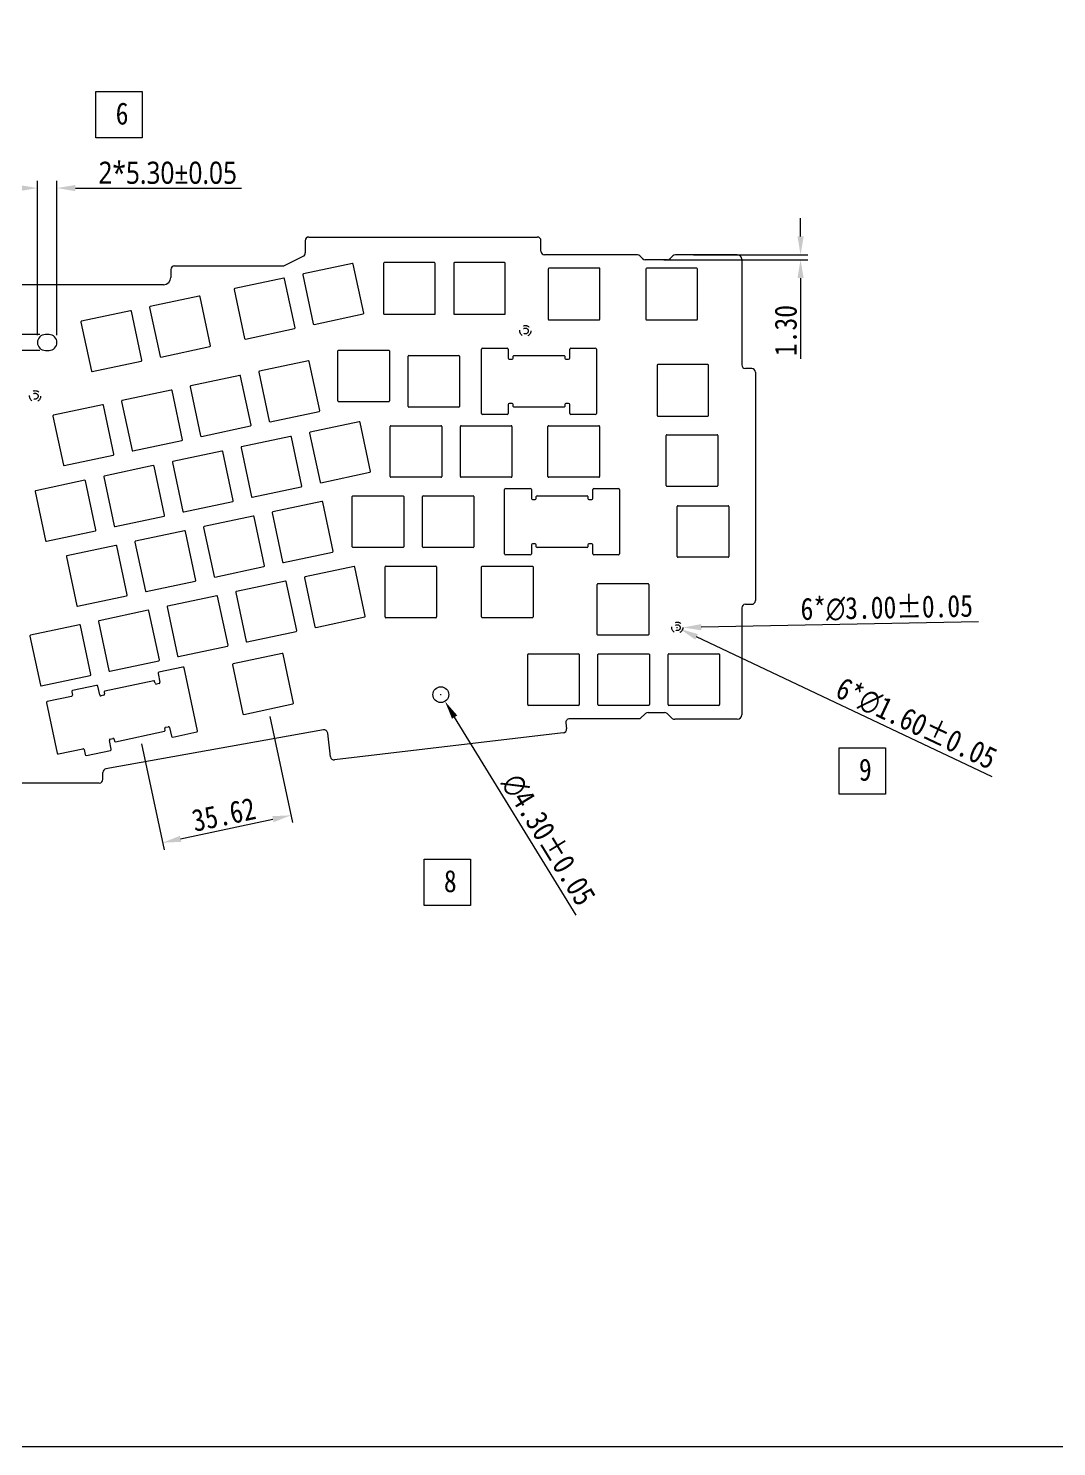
# Model space of a CAD drawing. Header units: millimetres. Extents: x 2357 to 4581, y 2083 to 2871.
# Drawn here: x 2631.9 to 2911.1, y 2085 to 2469.9 of the extents above; entities that cross this region are included whole.
import ezdxf

# ---------------------------------------------------------------- set-up
doc = ezdxf.new("R2010")
doc.units = ezdxf.units.MM
doc.header["$LTSCALE"] = 16.335
doc.header["$PDMODE"] = 3
doc.header["$PDSIZE"] = 8
doc.linetypes.add('HIDDEN', pattern=[0.2, 0.1, -0.1])
doc.layers.get('0').update_dxf_attribs({"linetype": 'CONTINUOUS'})
doc.layers.get('Defpoints').update_dxf_attribs({"linetype": 'CONTINUOUS'})
for name, color, linetype in [('DEFAULT_2', 8, 'HIDDEN'), ('图框', 7, 'CONTINUOUS'), ('文字说明', 2, 'CONTINUOUS'), ('标注尺寸', 2, 'CONTINUOUS')]:
    doc.layers.add(name, color=color, linetype=linetype)
doc.styles.get("Standard").update_dxf_attribs({"font": '', "width": 0.85, "height": 6})
doc.styles.get('STANDARD').set_extended_font_data('SimSun')
doc.dimstyles.get("Standard").update_dxf_attribs({"dimtxt": 2.5, "dimasz": 5, "dimexe": 2, "dimexo": 2, "dimgap": 1, "dimtad": 1, "dimzin": 1, "dimdsep": 46, "dimtxsty": 'STANDARD', "dimcen": 0.09, "dimadec": 0, "dimazin": 2, "dimtp": 0.01, "dimtm": 0.01, "dimtfac": 1, "dimtofl": 0, "dimtmove": 0, "dimatfit": 3, "dimfxl": 1, "dimtolj": 1, "dimarcsym": 0})

# ---------------------------------------------------------------- blocks, each defined once
blk = doc.blocks.new('*D22')
at = {"layer": 'Defpoints', "color": 0}
for p in [(2807.37, 2307.63), (2808.82, 2306.94)]:
    blk.add_point(p, dxfattribs=at)
at = {"layer": '标注尺寸', "color": 0, "lineweight": -2}
for p, q in [((2808.01, 2307.29), (2808.19, 2307.29)), ((2808.1, 2307.2), (2808.1, 2307.38)), ((2893.55, 2266.76), (2813.34, 2304.8))]:
    blk.add_line(p, q, dxfattribs=at)
at = {"layer": '标注尺寸', "color": 0}
blk.add_solid([(2813.69, 2305.55), (2812.98, 2304.05), (2808.82, 2306.94)], dxfattribs=at)
at = {"layer": '标注尺寸', "color": 0, "insert": (2872.97, 2281.21), "char_height": 6, "attachment_point": 5, "rotation": 334.6247}
blk.add_mtext('\\A1;6*{\\fGulim|b0|i0|c129|p0;∅}1.60%%P0.05', dxfattribs=at)
blk = doc.blocks.new('*D23')
at = {"layer": 'Defpoints', "color": 0}
for p in [(2806.6, 2307.26), (2809.6, 2307.32)]:
    blk.add_point(p, dxfattribs=at)
at = {"layer": '标注尺寸', "color": 0, "lineweight": -2}
for p, q in [((2808.01, 2307.29), (2808.19, 2307.29)), ((2808.1, 2307.2), (2808.1, 2307.38)), ((2889.84, 2308.87), (2814.59, 2307.41))]:
    blk.add_line(p, q, dxfattribs=at)
at = {"layer": '标注尺寸', "color": 0}
blk.add_solid([(2814.58, 2308.25), (2814.61, 2306.58), (2809.6, 2307.32)], dxfattribs=at)
at = {"layer": '标注尺寸', "color": 0, "insert": (2864.97, 2312.62), "char_height": 6, "attachment_point": 5, "rotation": 1.1077}
blk.add_mtext('\\A1;6*{\\fGulim|b0|i0|c129|p0;∅}3.00%%P0.05', dxfattribs=at)
blk = doc.blocks.new('*D24')
at = {"layer": 'Defpoints', "color": 0}
for p in [(2742.79, 2290.94), (2745.04, 2287.28)]:
    blk.add_point(p, dxfattribs=at)
at = {"layer": '标注尺寸', "color": 0, "lineweight": -2}
for p, q in [((2743.83, 2289.11), (2744.01, 2289.11)), ((2743.92, 2289.02), (2743.92, 2289.2)), ((2780.68, 2229.3), (2747.66, 2283.02))]:
    blk.add_line(p, q, dxfattribs=at)
at = {"layer": '标注尺寸', "color": 0}
blk.add_solid([(2748.37, 2283.45), (2746.95, 2282.58), (2745.04, 2287.28)], dxfattribs=at)
at = {"layer": '标注尺寸', "color": 0, "insert": (2773.13, 2249.67), "char_height": 6, "attachment_point": 5, "rotation": 301.5808}
blk.add_mtext('\\A1;{\\fGulim|b0|i0|c129|p0;∅}4.30%%P0.05', dxfattribs=at)
blk = doc.blocks.new('*D25')
at = {"layer": 'Defpoints', "color": 0}
for p in [(2639.69, 2426.59), (2634.39, 2384.68), (2639.69, 2384.68)]:
    blk.add_point(p, dxfattribs=at)
at = {"layer": '标注尺寸', "color": 0, "lineweight": -2}
for p, q in [((2629.39, 2426.59), (2624.39, 2426.59)), ((2634.39, 2386.68), (2634.39, 2428.59)), ((2639.69, 2386.68), (2639.69, 2428.59)), ((2644.69, 2426.59), (2689.81, 2426.59))]:
    blk.add_line(p, q, dxfattribs=at)
at = {"layer": '标注尺寸', "color": 0}
for points in [[(2629.39, 2427.42), (2629.39, 2425.75), (2634.39, 2426.59)], [(2644.69, 2427.42), (2644.69, 2425.75), (2639.69, 2426.59)]]:
    blk.add_solid(points, dxfattribs=at)
at = {"layer": '标注尺寸', "color": 0, "insert": (2669.75, 2430.69), "char_height": 6, "attachment_point": 5}
blk.add_mtext('\\A1;{\\fMicrosoft YaHei|b0|i0|c134|p34;2*5.30%%P0.05}', dxfattribs=at)
blk = doc.blocks.new('*D26')
at = {"layer": 'Defpoints', "color": 0}
for p in [(2637.04, 2386.83), (2618.71, 2382.53), (2637.04, 2382.53)]:
    blk.add_point(p, dxfattribs=at)
at = {"layer": '标注尺寸', "color": 0, "lineweight": -2}
for p, q in [((2618.71, 2391.83), (2618.71, 2450.8)), ((2635.04, 2386.83), (2616.71, 2386.83)), ((2635.04, 2382.53), (2616.71, 2382.53)), ((2618.71, 2377.53), (2618.71, 2372.53))]:
    blk.add_line(p, q, dxfattribs=at)
at = {"layer": '标注尺寸', "color": 0}
for points in [[(2617.88, 2391.83), (2619.54, 2391.83), (2618.71, 2386.83)], [(2617.88, 2377.53), (2619.54, 2377.53), (2618.71, 2382.53)]]:
    blk.add_solid(points, dxfattribs=at)
at = {"layer": '标注尺寸', "color": 0, "insert": (2614.61, 2430.74), "char_height": 6, "attachment_point": 5, "rotation": 90}
blk.add_mtext('\\A1;{\\fMicrosoft YaHei|b0|i0|c134|p34;2*4.30%%P0.05}', dxfattribs=at)
blk = doc.blocks.new('*D48')
at = {"layer": 'Defpoints', "color": 0}
for p in [(2697.08, 2285.16), (2662.24, 2277.74), (2703.21, 2256.35)]:
    blk.add_point(p, dxfattribs=at)
at = {"layer": '标注尺寸', "color": 0, "lineweight": -2}
for p, q in [((2697.5, 2283.2), (2703.63, 2254.39)), ((2662.65, 2275.79), (2668.78, 2246.98)), ((2673.26, 2249.97), (2698.32, 2255.31))]:
    blk.add_line(p, q, dxfattribs=at)
at = {"layer": '标注尺寸', "color": 0}
for points in [[(2698.15, 2256.12), (2698.49, 2254.49), (2703.21, 2256.35)], [(2673.08, 2250.79), (2673.43, 2249.16), (2668.37, 2248.93)]]:
    blk.add_solid(points, dxfattribs=at)
at = {"layer": '标注尺寸', "color": 0, "insert": (2684.96, 2256.55), "char_height": 6, "attachment_point": 5, "rotation": 12.0106}
blk.add_mtext('\\A1;35.62', dxfattribs=at)
blk = doc.blocks.new('*D51')
at = {"layer": 'Defpoints', "color": 0}
for p in [(2802.42, 2407.15), (2810.52, 2408.45), (2841.57, 2408.45)]:
    blk.add_point(p, dxfattribs=at)
at = {"layer": '标注尺寸', "color": 0, "lineweight": -2}
for p, q in [((2841.57, 2413.45), (2841.57, 2418.45)), ((2804.42, 2407.15), (2843.57, 2407.15)), ((2812.52, 2408.45), (2843.57, 2408.45)), ((2841.57, 2402.15), (2841.57, 2380.23))]:
    blk.add_line(p, q, dxfattribs=at)
at = {"layer": '标注尺寸', "color": 0}
for points in [[(2840.74, 2413.45), (2842.41, 2413.45), (2841.57, 2408.45)], [(2840.74, 2402.15), (2842.41, 2402.15), (2841.57, 2407.15)]]:
    blk.add_solid(points, dxfattribs=at)
at = {"layer": '标注尺寸', "color": 0, "insert": (2837.57, 2387.92), "char_height": 6, "attachment_point": 5, "rotation": 90}
blk.add_mtext('\\A1;1.30', dxfattribs=at)

msp = doc.modelspace()

# ---------------------------------------------------------------- linework, layer by layer
at = {"color": 5, "linetype": 'Continuous'}
for p, q in [((2707.096, 2412.307), (2707.096, 2408.976)), ((2708.096, 2413.307), (2770.096, 2413.307)), ((2771.096, 2409.452), (2771.096, 2412.307)), ((2701.496, 2405.558), (2706.543, 2408.081)), ((2719.889, 2406.112), (2706.587, 2403.282)), ((2722.956, 2392.655), (2720.126, 2405.958)), ((2728.352, 2406.152), (2728.352, 2392.552)), ((2742.152, 2406.352), (2728.552, 2406.352)), ((2742.352, 2392.352), (2742.352, 2406.152)), ((2747.402, 2406.152), (2747.402, 2392.552)), ((2761.202, 2406.352), (2747.602, 2406.352)), ((2761.402, 2392.552), (2761.402, 2406.152)), ((2797.265, 2408.452), (2772.096, 2408.452)), ((2798.685, 2407.446), (2797.972, 2408.159)), ((2805.446, 2407.153), (2799.392, 2407.153)), ((2806.866, 2408.159), (2806.153, 2407.446)), ((2824.396, 2408.452), (2807.573, 2408.452)), ((2825.596, 2407.252), (2825.596, 2378.622)), ((2670.601, 2404.452), (2670.601, 2402.356)), ((2671.601, 2405.452), (2701.049, 2405.452)), ((2701.256, 2402.148), (2687.954, 2399.318)), ((2704.323, 2388.691), (2701.493, 2401.994)), ((2706.433, 2403.044), (2709.263, 2389.742)), ((2773.051, 2404.607), (2773.051, 2391.007)), ((2787.051, 2404.807), (2773.251, 2404.807)), ((2787.051, 2391.007), (2787.051, 2404.807)), ((2799.596, 2404.607), (2799.596, 2391.007)), ((2813.396, 2404.807), (2799.796, 2404.807)), ((2813.596, 2391.007), (2813.596, 2404.607)), ((2668.601, 2400.356), (2615.667, 2400.356)), ((2687.8, 2399.08), (2690.63, 2385.778)), ((2664.839, 2394.195), (2667.669, 2380.893)), ((2678.295, 2397.263), (2664.993, 2394.433)), ((2681.362, 2383.806), (2678.532, 2397.109)), ((2659.662, 2393.298), (2646.36, 2390.468)), ((2662.729, 2379.842), (2659.899, 2393.144)), ((2709.5, 2389.588), (2722.802, 2392.418)), ((2728.552, 2392.352), (2742.352, 2392.352)), ((2747.602, 2392.352), (2761.202, 2392.352)), ((2773.251, 2390.807), (2786.851, 2390.807)), ((2799.796, 2390.807), (2813.396, 2390.807)), ((2637.536, 2386.826), (2636.536, 2386.826)), ((2646.206, 2390.231), (2649.036, 2376.929)), ((2690.867, 2385.624), (2704.169, 2388.454)), ((2667.906, 2380.739), (2681.208, 2383.569)), ((2754.951, 2365.437), (2754.951, 2382.837)), ((2755.251, 2383.137), (2761.901, 2383.137)), ((2762.201, 2382.837), (2762.201, 2380.437)), ((2778.901, 2380.437), (2778.901, 2382.837)), ((2779.201, 2383.137), (2785.851, 2383.137)), ((2786.151, 2382.837), (2786.151, 2365.437)), ((2636.536, 2382.526), (2637.536, 2382.526)), ((2649.273, 2376.775), (2662.575, 2379.605)), ((2707.955, 2379.689), (2694.653, 2376.859)), ((2711.022, 2366.233), (2708.192, 2379.535)), ((2715.951, 2368.807), (2715.951, 2382.407)), ((2716.151, 2382.607), (2729.751, 2382.607)), ((2729.951, 2382.407), (2729.951, 2368.807)), ((2735.001, 2367.337), (2735.001, 2380.937)), ((2735.201, 2381.137), (2748.801, 2381.137)), ((2749.001, 2380.937), (2749.001, 2367.337)), ((2762.501, 2380.137), (2763.251, 2380.137)), ((2763.551, 2380.437), (2763.551, 2380.937)), ((2763.751, 2381.137), (2777.351, 2381.137)), ((2777.551, 2380.937), (2777.551, 2380.437)), ((2777.851, 2380.137), (2778.601, 2380.137)), ((2689.322, 2375.725), (2676.02, 2372.895)), ((2692.389, 2362.269), (2689.559, 2375.571)), ((2694.499, 2376.622), (2697.329, 2363.319)), ((2802.596, 2378.487), (2802.596, 2364.887)), ((2816.396, 2378.687), (2802.796, 2378.687)), ((2816.596, 2364.887), (2816.596, 2378.487)), ((2828.296, 2377.622), (2826.596, 2377.622)), ((2829.296, 2376.622), (2829.296, 2314.622)), ((2670.689, 2371.761), (2657.387, 2368.931)), ((2673.756, 2358.304), (2670.926, 2371.607)), ((2675.866, 2372.658), (2678.696, 2359.355)), ((2652.056, 2367.797), (2638.754, 2364.966)), ((2655.123, 2354.34), (2652.293, 2367.643)), ((2657.233, 2368.693), (2660.063, 2355.391)), ((2729.751, 2368.607), (2716.151, 2368.607)), ((2762.201, 2367.837), (2762.201, 2365.437)), ((2763.251, 2368.137), (2762.501, 2368.137)), ((2763.551, 2367.337), (2763.551, 2367.837)), ((2777.551, 2367.837), (2777.551, 2367.337)), ((2778.601, 2368.137), (2777.851, 2368.137)), ((2778.901, 2365.437), (2778.901, 2367.837)), ((2638.6, 2364.729), (2641.43, 2351.427)), ((2697.566, 2363.165), (2710.868, 2365.995)), ((2748.801, 2367.137), (2735.201, 2367.137)), ((2761.901, 2365.137), (2755.251, 2365.137)), ((2777.351, 2367.137), (2763.751, 2367.137)), ((2785.851, 2365.137), (2779.201, 2365.137)), ((2802.796, 2364.687), (2816.396, 2364.687)), ((2678.933, 2359.201), (2692.235, 2362.031)), ((2708.293, 2360.08), (2711.123, 2346.778)), ((2721.749, 2363.147), (2708.447, 2360.317)), ((2724.817, 2349.691), (2721.987, 2362.993)), ((2730.151, 2348.287), (2730.151, 2361.887)), ((2730.351, 2362.087), (2743.951, 2362.087)), ((2744.151, 2361.887), (2744.151, 2348.287)), ((2749.201, 2348.287), (2749.201, 2361.887)), ((2749.401, 2362.087), (2763.001, 2362.087)), ((2763.201, 2361.887), (2763.201, 2348.287)), ((2773.001, 2348.287), (2773.001, 2361.887)), ((2773.201, 2362.087), (2786.801, 2362.087)), ((2787.001, 2361.887), (2787.001, 2348.287)), ((2805.301, 2359.637), (2818.901, 2359.637)), ((2660.3, 2355.237), (2673.602, 2358.067)), ((2689.66, 2356.116), (2692.49, 2342.814)), ((2703.116, 2359.183), (2689.814, 2356.353)), ((2706.184, 2345.727), (2703.354, 2359.029)), ((2805.101, 2345.837), (2805.101, 2359.437)), ((2819.101, 2359.437), (2819.101, 2345.837)), ((2641.667, 2351.273), (2654.969, 2354.103)), ((2671.027, 2352.152), (2673.857, 2338.849)), ((2684.483, 2355.219), (2671.181, 2352.389)), ((2687.551, 2341.763), (2684.721, 2355.065)), ((2652.394, 2348.188), (2655.224, 2334.885)), ((2665.85, 2351.255), (2652.548, 2348.425)), ((2668.918, 2337.799), (2666.088, 2351.101)), ((2711.36, 2346.624), (2724.663, 2349.454)), ((2743.951, 2348.087), (2730.351, 2348.087)), ((2763.001, 2348.087), (2749.401, 2348.087)), ((2786.801, 2348.087), (2773.201, 2348.087)), ((2633.761, 2344.223), (2636.591, 2330.921)), ((2647.217, 2347.291), (2633.915, 2344.461)), ((2650.285, 2333.834), (2647.455, 2347.137)), ((2692.727, 2342.66), (2706.03, 2345.49)), ((2761.231, 2327.337), (2761.231, 2344.737)), ((2761.531, 2345.037), (2768.181, 2345.037)), ((2768.481, 2344.737), (2768.481, 2342.337)), ((2785.181, 2342.337), (2785.181, 2344.737)), ((2785.481, 2345.037), (2792.131, 2345.037)), ((2792.431, 2344.737), (2792.431, 2327.337)), ((2818.901, 2345.637), (2805.301, 2345.637)), ((2674.094, 2338.695), (2687.397, 2341.525)), ((2711.59, 2341.51), (2698.287, 2338.679)), ((2714.657, 2328.053), (2711.827, 2341.356)), ((2719.851, 2329.237), (2719.851, 2342.837)), ((2720.051, 2343.037), (2733.651, 2343.037)), ((2733.851, 2342.837), (2733.851, 2329.237)), ((2738.901, 2329.237), (2738.901, 2342.837)), ((2739.101, 2343.037), (2752.701, 2343.037)), ((2752.901, 2342.837), (2752.901, 2329.237)), ((2768.781, 2342.037), (2769.531, 2342.037)), ((2769.831, 2342.337), (2769.831, 2342.837)), ((2770.031, 2343.037), (2783.631, 2343.037)), ((2783.831, 2342.837), (2783.831, 2342.337)), ((2784.131, 2342.037), (2784.881, 2342.037)), ((2808.301, 2340.387), (2821.901, 2340.387)), ((2655.461, 2334.731), (2668.764, 2337.561)), ((2692.957, 2337.545), (2679.654, 2334.715)), ((2696.024, 2324.089), (2693.194, 2337.391)), ((2698.133, 2338.442), (2700.963, 2325.14)), ((2808.101, 2326.587), (2808.101, 2340.187)), ((2822.101, 2340.187), (2822.101, 2326.587)), ((2636.828, 2330.767), (2650.131, 2333.597)), ((2674.324, 2333.581), (2661.021, 2330.751)), ((2677.391, 2320.125), (2674.561, 2333.427)), ((2679.5, 2334.478), (2682.33, 2321.176)), ((2655.691, 2329.617), (2642.388, 2326.787)), ((2658.758, 2316.161), (2655.928, 2329.463)), ((2660.867, 2330.514), (2663.697, 2317.212)), ((2733.651, 2329.037), (2720.051, 2329.037)), ((2752.701, 2329.037), (2739.101, 2329.037)), ((2768.481, 2329.737), (2768.481, 2327.337)), ((2769.531, 2330.037), (2768.781, 2330.037)), ((2769.831, 2329.237), (2769.831, 2329.737)), ((2783.631, 2329.037), (2770.031, 2329.037)), ((2783.831, 2329.737), (2783.831, 2329.237)), ((2784.881, 2330.037), (2784.131, 2330.037)), ((2785.181, 2327.337), (2785.181, 2329.737)), ((2642.234, 2326.55), (2645.064, 2313.247)), ((2701.201, 2324.986), (2714.503, 2327.816)), ((2768.181, 2327.037), (2761.531, 2327.037)), ((2792.131, 2327.037), (2785.481, 2327.037)), ((2821.901, 2326.387), (2808.301, 2326.387)), ((2682.568, 2321.022), (2695.87, 2323.852)), ((2720.337, 2323.894), (2707.034, 2321.064)), ((2723.404, 2310.438), (2720.574, 2323.74)), ((2728.751, 2310.187), (2728.751, 2323.787)), ((2728.951, 2323.987), (2742.551, 2323.987)), ((2742.751, 2323.787), (2742.751, 2310.187)), ((2754.951, 2310.187), (2754.951, 2323.787)), ((2755.151, 2323.987), (2768.751, 2323.987)), ((2768.951, 2323.787), (2768.951, 2310.187)), ((2663.935, 2317.058), (2677.237, 2319.888)), ((2701.704, 2319.93), (2688.401, 2317.1)), ((2704.771, 2306.474), (2701.941, 2319.776)), ((2706.88, 2320.827), (2709.71, 2307.525)), ((2786.351, 2305.437), (2786.351, 2319.037)), ((2786.551, 2319.237), (2800.151, 2319.237)), ((2800.351, 2319.037), (2800.351, 2305.437)), ((2645.302, 2313.093), (2658.604, 2315.923)), ((2683.071, 2315.966), (2669.768, 2313.136)), ((2686.138, 2302.509), (2683.308, 2315.812)), ((2688.247, 2316.863), (2691.077, 2303.56)), ((2826.596, 2313.622), (2828.296, 2313.622)), ((2664.438, 2312.002), (2651.135, 2309.172)), ((2667.505, 2298.545), (2664.675, 2311.848)), ((2669.614, 2312.898), (2672.444, 2299.596)), ((2709.948, 2307.371), (2723.25, 2310.201)), ((2742.551, 2309.987), (2728.951, 2309.987)), ((2768.751, 2309.987), (2755.151, 2309.987)), ((2825.596, 2312.622), (2825.596, 2283.617)), ((2645.805, 2308.037), (2632.502, 2305.207)), ((2648.872, 2294.581), (2646.042, 2307.883)), ((2650.981, 2308.934), (2653.811, 2295.632)), ((2691.315, 2303.406), (2704.617, 2306.236)), ((2632.348, 2304.97), (2635.179, 2291.668)), ((2672.682, 2299.442), (2685.984, 2302.272)), ((2800.151, 2305.237), (2786.551, 2305.237)), ((2654.049, 2295.478), (2667.351, 2298.308)), ((2700.82, 2300.266), (2687.517, 2297.435)), ((2703.887, 2286.809), (2701.057, 2300.112)), ((2767.501, 2286.387), (2767.501, 2299.987)), ((2767.701, 2300.187), (2781.301, 2300.187)), ((2781.501, 2299.987), (2781.501, 2286.387)), ((2786.551, 2286.387), (2786.551, 2299.987)), ((2786.751, 2300.187), (2800.351, 2300.187)), ((2800.551, 2299.987), (2800.551, 2286.387)), ((2805.601, 2286.387), (2805.601, 2299.987)), ((2805.801, 2300.187), (2819.401, 2300.187)), ((2819.601, 2299.987), (2819.601, 2286.387)), ((2635.416, 2291.514), (2648.718, 2294.344)), ((2667.138, 2294.838), (2667.638, 2292.49)), ((2673.874, 2296.578), (2667.369, 2295.194)), ((2677.851, 2279.327), (2674.23, 2296.347)), ((2687.363, 2297.198), (2690.193, 2283.896)), ((2650.448, 2291.594), (2643.944, 2290.21)), ((2651.303, 2289.015), (2650.804, 2291.363)), ((2665.976, 2292.853), (2652.674, 2290.023)), ((2666.317, 2292.21), (2666.213, 2292.699)), ((2667.407, 2292.135), (2666.673, 2291.979)), ((2636.836, 2286.857), (2639.728, 2273.262)), ((2643.669, 2288.618), (2637.067, 2287.213)), ((2643.713, 2289.854), (2643.9, 2288.974)), ((2652.393, 2288.94), (2651.659, 2288.784)), ((2652.52, 2289.785), (2652.624, 2289.296)), ((2690.431, 2283.742), (2703.733, 2286.572)), ((2781.301, 2286.187), (2767.701, 2286.187)), ((2797.881, 2282.544), (2778.823, 2282.544)), ((2800.351, 2286.187), (2786.751, 2286.187)), ((2799.484, 2283.965), (2798.065, 2282.677)), ((2800.156, 2284.224), (2804.666, 2284.224)), ((2806.756, 2282.677), (2805.338, 2283.965)), ((2819.401, 2286.187), (2805.801, 2286.187)), ((2712.038, 2279.53), (2652.992, 2268.966)), ((2655.587, 2276.329), (2668.889, 2279.159)), ((2669.043, 2279.396), (2668.939, 2279.885)), ((2669.17, 2280.241), (2669.904, 2280.397)), ((2670.26, 2280.166), (2670.759, 2277.819)), ((2671.115, 2277.588), (2677.62, 2278.972)), ((2777.14, 2278.745), (2715.074, 2271.398)), ((2777.83, 2281.427), (2778.016, 2279.856)), ((2824.396, 2282.417), (2807.429, 2282.417)), ((2654.425, 2274.344), (2653.925, 2276.691)), ((2654.156, 2277.047), (2654.89, 2277.203)), ((2655.246, 2276.972), (2655.35, 2276.483)), ((2713.963, 2272.273), (2713.207, 2278.663)), ((2640.084, 2273.031), (2646.686, 2274.435)), ((2647.042, 2274.204), (2647.334, 2272.835)), ((2647.689, 2272.604), (2654.194, 2273.988)), ((2652.168, 2266.107), (2652.168, 2267.982)), ((2651.168, 2265.107), (2614.168, 2265.107))]:
    msp.add_line(p, q, dxfattribs=at)
msp.add_circle((2743.916, 2289.107), 2.15, dxfattribs=at)
for centre, radius, start, end in [((2708.096, 2412.307), 1, 90, 180), ((2770.096, 2412.307), 1, 0, 90), ((2706.096, 2408.976), 1, 296.56505, 0), ((2719.931, 2405.916), 0.2, 12.01059, 102.01059), ((2728.552, 2406.152), 0.2, 90, 180), ((2742.152, 2406.152), 0.2, 0, 90), ((2747.602, 2406.152), 0.2, 90, 180), ((2761.202, 2406.152), 0.2, 0, 90), ((2772.096, 2409.452), 1, 180, 270), ((2797.265, 2407.452), 1, 44.99616, 90), ((2799.392, 2408.153), 1, 224.99616, 269.99616), ((2805.446, 2408.153), 1, 269.99616, 314.99616), ((2807.573, 2407.452), 1, 90, 134.99616), ((2824.396, 2407.252), 1.2, 0, 90), ((2668.601, 2402.356), 2, 270, 0), ((2671.601, 2404.452), 1, 90, 180), ((2701.049, 2406.452), 1, 270, 296.56505), ((2701.298, 2401.952), 0.2, 12.01059, 102.01059), ((2706.628, 2403.086), 0.2, 102.01059, 192.01059), ((2773.251, 2404.607), 0.2, 90, 180), ((2799.796, 2404.607), 0.2, 90, 180), ((2813.396, 2404.607), 0.2, 0, 90), ((2687.995, 2399.122), 0.2, 102.01059, 192.01059), ((2665.034, 2394.237), 0.2, 102.01059, 192.01059), ((2678.337, 2397.067), 0.2, 12.01059, 102.01059), ((2646.401, 2390.273), 0.2, 102.01059, 192.01059), ((2659.704, 2393.103), 0.2, 12.01059, 102.01059), ((2722.761, 2392.614), 0.2, 282.01059, 12.01059), ((2728.552, 2392.552), 0.2, 180, 270), ((2747.602, 2392.552), 0.2, 180, 270), ((2761.202, 2392.552), 0.2, 270, 0), ((2773.251, 2391.007), 0.2, 180, 270), ((2786.851, 2391.007), 0.2, 270, 0), ((2799.796, 2391.007), 0.2, 180, 270), ((2813.396, 2391.007), 0.2, 270, 0), ((2636.536, 2384.676), 2.15, 90, 270), ((2637.536, 2384.676), 2.15, 270, 90), ((2704.128, 2388.65), 0.2, 282.01059, 12.01059), ((2709.458, 2389.784), 0.2, 192.01059, 282.01059), ((2681.167, 2383.765), 0.2, 282.01059, 12.01059), ((2690.825, 2385.82), 0.2, 192.01059, 282.01059), ((2755.251, 2382.837), 0.3, 90, 180), ((2761.901, 2382.837), 0.3, 0, 90), ((2779.201, 2382.837), 0.3, 90, 180), ((2785.851, 2382.837), 0.3, 0, 90), ((2662.534, 2379.801), 0.2, 282.01059, 12.01059), ((2667.864, 2380.935), 0.2, 192.01059, 282.01059), ((2707.997, 2379.493), 0.2, 12.01059, 102.01059), ((2716.151, 2382.407), 0.2, 90, 180), ((2729.751, 2382.407), 0.2, 0, 90), ((2735.201, 2380.937), 0.2, 90, 180), ((2748.801, 2380.937), 0.2, 0, 90), ((2762.501, 2380.437), 0.3, 180, 270), ((2763.251, 2380.437), 0.3, 270, 0), ((2763.751, 2380.937), 0.2, 90, 180), ((2777.351, 2380.937), 0.2, 0, 90), ((2777.851, 2380.437), 0.3, 180, 270), ((2778.601, 2380.437), 0.3, 270, 0), ((2649.231, 2376.97), 0.2, 192.01059, 282.01059), ((2689.364, 2375.529), 0.2, 12.01059, 102.01059), ((2694.694, 2376.663), 0.2, 102.01059, 192.01059), ((2802.796, 2378.487), 0.2, 90, 180), ((2816.396, 2378.487), 0.2, 0, 90), ((2826.596, 2378.622), 1, 180, 270), ((2828.296, 2376.622), 1, 0, 90), ((2670.731, 2371.565), 0.2, 12.01059, 102.01059), ((2676.061, 2372.699), 0.2, 102.01059, 192.01059), ((2652.098, 2367.601), 0.2, 12.01059, 102.01059), ((2657.428, 2368.735), 0.2, 102.01059, 192.01059), ((2716.151, 2368.807), 0.2, 180, 270), ((2729.751, 2368.807), 0.2, 270, 0), ((2735.201, 2367.337), 0.2, 180, 270), ((2748.801, 2367.337), 0.2, 270, 0), ((2762.501, 2367.837), 0.3, 90, 180), ((2763.251, 2367.837), 0.3, 0, 90), ((2763.751, 2367.337), 0.2, 180, 270), ((2777.351, 2367.337), 0.2, 270, 0), ((2777.851, 2367.837), 0.3, 90, 180), ((2778.601, 2367.837), 0.3, 0, 90), ((2638.796, 2364.771), 0.2, 102.01059, 192.01059), ((2710.827, 2366.191), 0.2, 282.01059, 12.01059), ((2755.251, 2365.437), 0.3, 180, 270), ((2761.901, 2365.437), 0.3, 270, 0), ((2779.201, 2365.437), 0.3, 180, 270), ((2785.851, 2365.437), 0.3, 270, 0), ((2802.796, 2364.887), 0.2, 180, 270), ((2816.396, 2364.887), 0.2, 270, 0), ((2692.194, 2362.227), 0.2, 282.01059, 12.01059), ((2697.525, 2363.361), 0.2, 192.01059, 282.01059), ((2708.489, 2360.122), 0.2, 102.01059, 192.01059), ((2721.791, 2362.952), 0.2, 12.01059, 102.01059), ((2730.351, 2361.887), 0.2, 90, 180), ((2743.951, 2361.887), 0.2, 0, 90), ((2749.401, 2361.887), 0.2, 90, 180), ((2763.001, 2361.887), 0.2, 0, 90), ((2773.201, 2361.887), 0.2, 90, 180), ((2786.801, 2361.887), 0.2, 0, 90), ((2805.301, 2359.437), 0.2, 90, 180), ((2818.901, 2359.437), 0.2, 0, 90), ((2673.561, 2358.263), 0.2, 282.01059, 12.01059), ((2678.892, 2359.397), 0.2, 192.01059, 282.01059), ((2689.856, 2356.158), 0.2, 102.01059, 192.01059), ((2703.158, 2358.988), 0.2, 12.01059, 102.01059), ((2654.928, 2354.299), 0.2, 282.01059, 12.01059), ((2660.259, 2355.433), 0.2, 192.01059, 282.01059), ((2671.223, 2352.193), 0.2, 102.01059, 192.01059), ((2684.525, 2355.023), 0.2, 12.01059, 102.01059), ((2641.626, 2351.469), 0.2, 192.01059, 282.01059), ((2652.59, 2348.229), 0.2, 102.01059, 192.01059), ((2665.892, 2351.059), 0.2, 12.01059, 102.01059), ((2724.621, 2349.649), 0.2, 282.01059, 12.01059), ((2730.351, 2348.287), 0.2, 180, 270), ((2743.951, 2348.287), 0.2, 270, 0), ((2749.401, 2348.287), 0.2, 180, 270), ((2763.001, 2348.287), 0.2, 270, 0), ((2773.201, 2348.287), 0.2, 180, 270), ((2786.801, 2348.287), 0.2, 270, 0), ((2633.957, 2344.265), 0.2, 102.01059, 192.01059), ((2647.259, 2347.095), 0.2, 12.01059, 102.01059), ((2705.988, 2345.685), 0.2, 282.01059, 12.01059), ((2711.319, 2346.819), 0.2, 192.01059, 282.01059), ((2761.531, 2344.737), 0.3, 90, 180), ((2768.181, 2344.737), 0.3, 0, 90), ((2785.481, 2344.737), 0.3, 90, 180), ((2792.131, 2344.737), 0.3, 0, 90), ((2805.301, 2345.837), 0.2, 180, 270), ((2818.901, 2345.837), 0.2, 270, 0), ((2687.355, 2341.721), 0.2, 282.01059, 12.01059), ((2692.686, 2342.855), 0.2, 192.01059, 282.01059), ((2711.631, 2341.314), 0.2, 12.01059, 102.01059), ((2720.051, 2342.837), 0.2, 90, 180), ((2733.651, 2342.837), 0.2, 0, 90), ((2739.101, 2342.837), 0.2, 90, 180), ((2752.701, 2342.837), 0.2, 0, 90), ((2768.781, 2342.337), 0.3, 180, 270), ((2769.531, 2342.337), 0.3, 270, 0), ((2770.031, 2342.837), 0.2, 90, 180), ((2783.631, 2342.837), 0.2, 0, 90), ((2784.131, 2342.337), 0.3, 180, 270), ((2784.881, 2342.337), 0.3, 270, 0), ((2808.301, 2340.187), 0.2, 90, 180), ((2821.901, 2340.187), 0.2, 0, 90), ((2668.722, 2337.757), 0.2, 282.01059, 12.01059), ((2674.053, 2338.891), 0.2, 192.01059, 282.01059), ((2692.998, 2337.35), 0.2, 12.01059, 102.01059), ((2698.329, 2338.484), 0.2, 102.01059, 192.01059), ((2650.089, 2333.793), 0.2, 282.01059, 12.01059), ((2655.42, 2334.927), 0.2, 192.01059, 282.01059), ((2674.365, 2333.386), 0.2, 12.01059, 102.01059), ((2679.696, 2334.52), 0.2, 102.01059, 192.01059), ((2636.787, 2330.963), 0.2, 192.01059, 282.01059), ((2655.732, 2329.421), 0.2, 12.01059, 102.01059), ((2661.063, 2330.556), 0.2, 102.01059, 192.01059), ((2720.051, 2329.237), 0.2, 180, 270), ((2733.651, 2329.237), 0.2, 270, 0), ((2739.101, 2329.237), 0.2, 180, 270), ((2752.701, 2329.237), 0.2, 270, 0), ((2768.781, 2329.737), 0.3, 90, 180), ((2769.531, 2329.737), 0.3, 0, 90), ((2770.031, 2329.237), 0.2, 180, 270), ((2783.631, 2329.237), 0.2, 270, 0), ((2784.131, 2329.737), 0.3, 90, 180), ((2784.881, 2329.737), 0.3, 0, 90), ((2642.43, 2326.591), 0.2, 102.01059, 192.01059), ((2701.159, 2325.182), 0.2, 192.01059, 282.01059), ((2714.461, 2328.012), 0.2, 282.01059, 12.01059), ((2761.531, 2327.337), 0.3, 180, 270), ((2768.181, 2327.337), 0.3, 270, 0), ((2785.481, 2327.337), 0.3, 180, 270), ((2792.131, 2327.337), 0.3, 270, 0), ((2808.301, 2326.587), 0.2, 180, 270), ((2821.901, 2326.587), 0.2, 270, 0), ((2682.526, 2321.217), 0.2, 192.01059, 282.01059), ((2695.828, 2324.047), 0.2, 282.01059, 12.01059), ((2707.076, 2320.868), 0.2, 102.01059, 192.01059), ((2720.378, 2323.698), 0.2, 12.01059, 102.01059), ((2728.951, 2323.787), 0.2, 90, 180), ((2742.551, 2323.787), 0.2, 0, 90), ((2755.151, 2323.787), 0.2, 90, 180), ((2768.751, 2323.787), 0.2, 0, 90), ((2663.893, 2317.253), 0.2, 192.01059, 282.01059), ((2677.195, 2320.083), 0.2, 282.01059, 12.01059), ((2701.745, 2319.734), 0.2, 12.01059, 102.01059), ((2786.551, 2319.037), 0.2, 90, 180), ((2800.151, 2319.037), 0.2, 0, 90), ((2658.562, 2316.119), 0.2, 282.01059, 12.01059), ((2683.112, 2315.77), 0.2, 12.01059, 102.01059), ((2688.443, 2316.904), 0.2, 102.01059, 192.01059), ((2826.596, 2312.622), 1, 90, 180), ((2828.296, 2314.622), 1, 270, 0), ((2645.26, 2313.289), 0.2, 192.01059, 282.01059), ((2664.479, 2311.806), 0.2, 12.01059, 102.01059), ((2669.81, 2312.94), 0.2, 102.01059, 192.01059), ((2723.208, 2310.396), 0.2, 282.01059, 12.01059), ((2728.951, 2310.187), 0.2, 180, 270), ((2742.551, 2310.187), 0.2, 270, 0), ((2755.151, 2310.187), 0.2, 180, 270), ((2768.751, 2310.187), 0.2, 270, 0), ((2645.846, 2307.842), 0.2, 12.01059, 102.01059), ((2651.177, 2308.976), 0.2, 102.01059, 192.01059), ((2704.575, 2306.432), 0.2, 282.01059, 12.01059), ((2709.906, 2307.566), 0.2, 192.01059, 282.01059), ((2632.544, 2305.012), 0.2, 102.01059, 192.01059), ((2685.942, 2302.468), 0.2, 282.01059, 12.01059), ((2691.273, 2303.602), 0.2, 192.01059, 282.01059), ((2786.551, 2305.437), 0.2, 180, 270), ((2800.151, 2305.437), 0.2, 270, 0), ((2667.309, 2298.504), 0.2, 282.01059, 12.01059), ((2672.64, 2299.638), 0.2, 192.01059, 282.01059), ((2700.861, 2300.07), 0.2, 12.01059, 102.01059), ((2767.701, 2299.987), 0.2, 90, 180), ((2781.301, 2299.987), 0.2, 0, 90), ((2786.751, 2299.987), 0.2, 90, 180), ((2800.351, 2299.987), 0.2, 0, 90), ((2805.801, 2299.987), 0.2, 90, 180), ((2819.401, 2299.987), 0.2, 0, 90), ((2648.676, 2294.54), 0.2, 282.01059, 12.01059), ((2654.007, 2295.674), 0.2, 192.01059, 282.01059), ((2667.432, 2294.9), 0.3, 102.01059, 192.01059), ((2673.936, 2296.284), 0.3, 12.01059, 102.01059), ((2687.559, 2297.24), 0.2, 102.01059, 192.01059), ((2635.374, 2291.709), 0.2, 192.01059, 282.01059), ((2650.511, 2291.3), 0.3, 12.01059, 102.01059), ((2666.018, 2292.657), 0.2, 12.01059, 102.01059), ((2666.611, 2292.272), 0.3, 192.01059, 282.01059), ((2667.344, 2292.428), 0.3, 282.01059, 12.01059), ((2637.129, 2286.92), 0.3, 102.01059, 192.01059), ((2643.607, 2288.911), 0.3, 282.01059, 12.01059), ((2644.006, 2289.917), 0.3, 102.01059, 192.01059), ((2651.597, 2289.078), 0.3, 192.01059, 282.01059), ((2652.33, 2289.234), 0.3, 282.01059, 12.01059), ((2652.716, 2289.827), 0.2, 102.01059, 192.01059), ((2703.691, 2286.768), 0.2, 282.01059, 12.01059), ((2690.389, 2283.938), 0.2, 192.01059, 282.01059), ((2767.701, 2286.387), 0.2, 180, 270), ((2778.823, 2281.544), 1, 90, 186.7514), ((2781.301, 2286.387), 0.2, 270, 0), ((2786.751, 2286.387), 0.2, 180, 270), ((2797.393, 2283.417), 1, 299.19492, 312.23653), ((2800.156, 2283.224), 1, 90, 132.23653), ((2800.351, 2286.387), 0.2, 270, 0), ((2804.666, 2283.224), 1, 47.76347, 90), ((2805.801, 2286.387), 0.2, 180, 270), ((2807.429, 2283.417), 1, 227.76347, 270), ((2819.401, 2286.387), 0.2, 270, 0), ((2824.396, 2283.617), 1.2, 270, 0), ((2668.848, 2279.355), 0.2, 282.01059, 12.01059), ((2669.233, 2279.948), 0.3, 102.01059, 192.01059), ((2669.966, 2280.104), 0.3, 12.01059, 102.01059), ((2677.557, 2279.265), 0.3, 282.01059, 12.01059), ((2712.214, 2278.546), 1, 6.7514, 100.14345), ((2777.023, 2279.738), 1, 276.7514, 6.7514), ((2654.219, 2276.754), 0.3, 102.01059, 192.01059), ((2654.952, 2276.91), 0.3, 12.01059, 102.01059), ((2655.546, 2276.525), 0.2, 192.01059, 282.01059), ((2671.053, 2277.881), 0.3, 192.01059, 282.01059), ((2640.022, 2273.324), 0.3, 192.01059, 282.01059), ((2646.749, 2274.142), 0.3, 12.01059, 102.01059), ((2647.627, 2272.897), 0.3, 192.01059, 282.01059), ((2654.131, 2274.281), 0.3, 282.01059, 12.01059), ((2714.956, 2272.391), 1, 186.7514, 276.7514), ((2653.168, 2267.982), 1, 100.14345, 180), ((2651.168, 2266.107), 1, 270, 0)]:
    msp.add_arc(centre, radius, start, end, dxfattribs=at)
at = {"layer": 'DEFAULT_2', "color": 5, "linetype": 'HIDDEN'}
for centre, radius in [((2766.851, 2387.807), 1.5), ((2766.851, 2387.807), 0.8), ((2633.756, 2370.107), 1.5), ((2633.756, 2370.107), 0.8), ((2808.096, 2307.287), 1.5), ((2808.096, 2307.287), 0.8)]:
    msp.add_circle(centre, radius, dxfattribs=at)
at = {"layer": '图框'}
msp.add_lwpolyline([(2357.132, 2085.019), (3469.1, 2085.019), (3469.1, 2871.259), (2357.132, 2871.259)], close=True, dxfattribs=at)
at = {"layer": '文字说明', "color": 5}
for points in [[(2650.262, 2452.79), (2662.862, 2452.79), (2662.862, 2440.19), (2650.262, 2440.19)], [(2852.047, 2274.711), (2864.647, 2274.711), (2864.647, 2262.111), (2852.047, 2262.111)], [(2739.367, 2244.467), (2751.967, 2244.467), (2751.967, 2231.867), (2739.367, 2231.867)]]:
    msp.add_lwpolyline(points, close=True, dxfattribs=at)

# ---------------------------------------------------------------- texts
at = {"layer": '标注尺寸', "color": 5, "char_height": 6, "width": 5.72356, "attachment_point": 1}
for s, insert in [('6', (2655.632, 2449.824)), ('9', (2857.417, 2271.745)), ('8', (2744.736, 2241.5))]:
    msp.add_mtext(s, dxfattribs=dict(at, insert=insert))

# ---------------------------------------------------------------- dimensions: what is measured, and where the dimension line sits
at = {"layer": '标注尺寸', "color": 5}
dim = msp.add_linear_dim(base=(2618.709, 2382.526), p1=(2637.036, 2386.826), p2=(2637.036, 2382.526), angle=90, text='{\\fMicrosoft YaHei|b0|i0|c134|p34;2*<>%%P0.05}', dimstyle='STANDARD', dxfattribs=at)
dim.commit()
dim.dimension.update_dxf_attribs({"geometry": '*D26', "text_midpoint": (2618.709, 2430.741), "dimtype": 160})
dim = msp.add_linear_dim(base=(2639.686, 2426.586), p1=(2634.386, 2384.676), p2=(2639.686, 2384.676), text='{\\fMicrosoft YaHei|b0|i0|c134|p34;2*<>%%P0.05}', dimstyle='STANDARD', dxfattribs=at)
dim.commit()
dim.dimension.update_dxf_attribs({"geometry": '*D25', "text_midpoint": (2669.746, 2430.689)})
dim = msp.add_linear_dim(base=(2841.575, 2408.452), p1=(2802.419, 2407.153), p2=(2810.515, 2408.452), angle=90, dimstyle='STANDARD', dxfattribs=at)
dim.commit()
dim.dimension.update_dxf_attribs({"geometry": '*D51', "text_midpoint": (2841.575, 2387.924), "dimtype": 160})
for p1, p2, text, picture, middle in [((2806.596, 2307.258), (2809.596, 2307.316), '6*<>%%P0.05', '*D23', (2865.055, 2308.388)), ((2807.373, 2307.63), (2808.819, 2306.944), '6*<>%%P0.05', '*D22', (2871.15, 2277.38)), ((2742.79, 2290.939), (2745.042, 2287.275), '<>%%P0.05', '*D24', (2769.52, 2247.456))]:
    dim = msp.add_diameter_dim_2p(p1=p1, p2=p2, text=text, dimstyle='STANDARD', dxfattribs=at)
    dim.commit()
    dim.dimension.update_dxf_attribs({"geometry": picture, "text_midpoint": middle, "dimtype": 163})
dim = msp.add_aligned_dim(p1=(2662.238, 2277.744), p2=(2697.082, 2285.157), distance=-29.454, dimstyle='STANDARD', dxfattribs=at)
dim.commit()
dim.dimension.update_dxf_attribs({"geometry": '*D48', "text_midpoint": (2684.957, 2256.553)})

doc.saveas('drawing.dxf')
